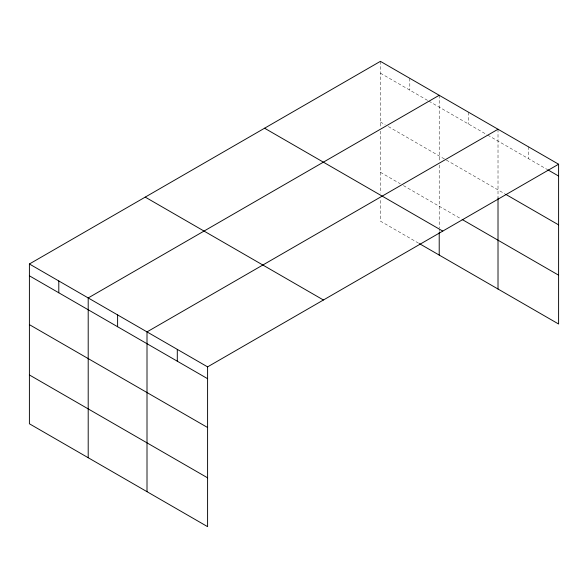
<?xml version="1.0" encoding="UTF-8"?>
<svg xmlns="http://www.w3.org/2000/svg" width="588" height="588" viewBox="0 0 588 588"><rect width="100%" height="100%" fill="white"/><g stroke="black" fill="none" stroke-linecap="round" stroke-linejoin="round"><path stroke-width="0.44" stroke-dasharray="2.94 2.21" d="M380.407 73.162L428.086 100.688M428.88 101.151L486.886 134.645M487.687 135.1L546.95 169.315M380.407 121.995L385.177 124.744M388.352 126.582L445.564 159.613M446.365 160.068L505.004 193.93M380.407 172.299L400.274 183.772M403.449 185.602L461.462 219.096M418.553 243.153L380.407 221.125L380.407 198.524M528.311 146.728L528.311 158.554M498.014 129.242L498.014 198.127M468.614 112.264L468.614 124.09M439.214 95.293L439.214 161.428M439.214 165.088L439.214 227.953M439.214 228.857L439.214 231.569M409.807 78.314L409.807 90.14M380.407 61.343L380.407 127.478M380.407 131.139L380.407 193.099"/><path stroke-width="0.88" d="M558.6 164.221L380.407 61.343L29.4 263.99L29.4 423.779L207.593 526.657L207.593 366.875L558.6 164.221L558.6 324.01L419.347 243.608M439.214 95.293L88.2 297.94L88.2 457.729M498.014 129.242L147.007 331.897L147.007 491.678M547.722 169.763L558.6 176.04M505.783 194.378L558.6 224.873M462.256 219.552L558.6 275.177M264.578 128.213L442.764 231.091M145.236 197.12L323.422 299.998M29.4 263.99L207.593 366.875M29.4 275.816L207.593 378.694M29.4 324.642L207.593 427.52M29.4 374.953L207.593 477.831M498.014 198.127L498.014 289.031M439.214 232.473L439.214 255.082M177.297 349.382L177.297 361.208M117.607 314.918L117.607 326.744M58.8 280.968L58.8 292.795"/></g></svg>
